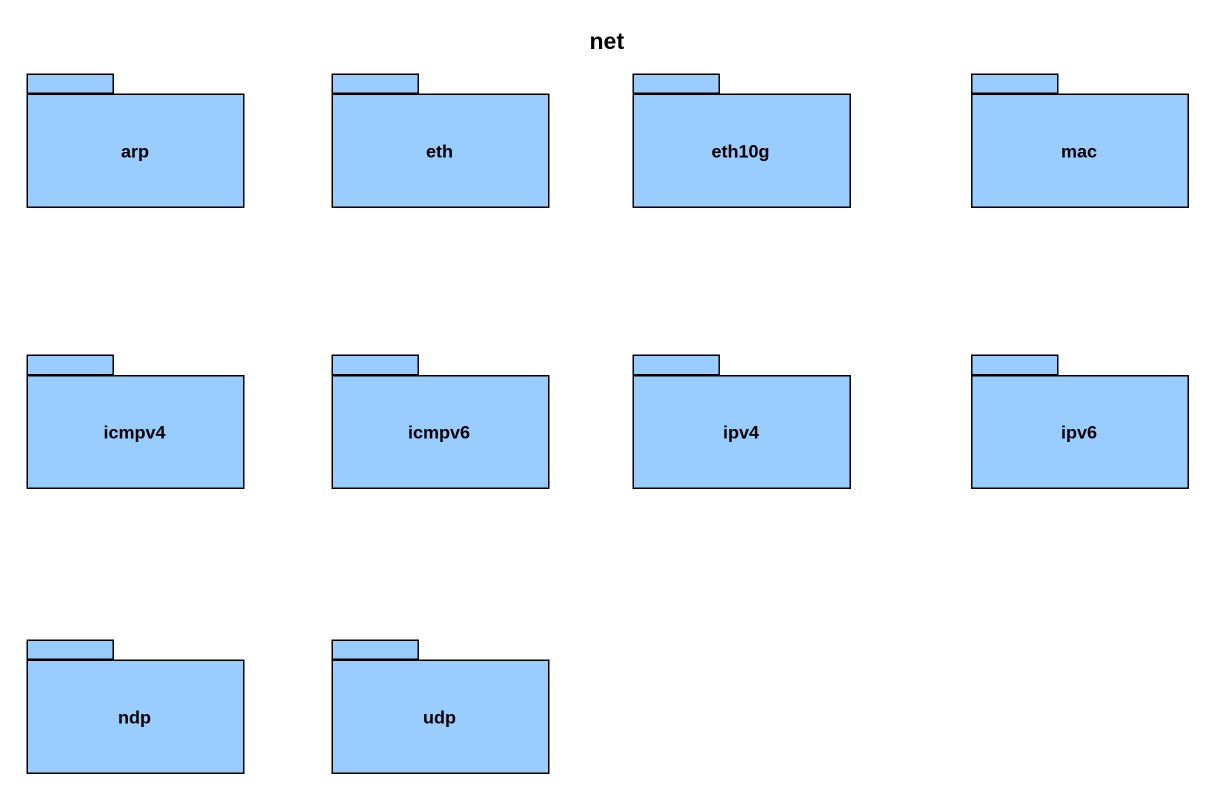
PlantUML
@startuml
title net
package arp #99CCFF {
}
package eth #99CCFF {
}
package eth10g #99CCFF {
}
package mac #99CCFF {
}
package icmpv4 #99CCFF {
}
package icmpv6 #99CCFF {
}
package ipv4 #99CCFF {
}
package ipv6 #99CCFF {
}
package ndp #99CCFF {
}
package udp #99CCFF {
}
@enduml
